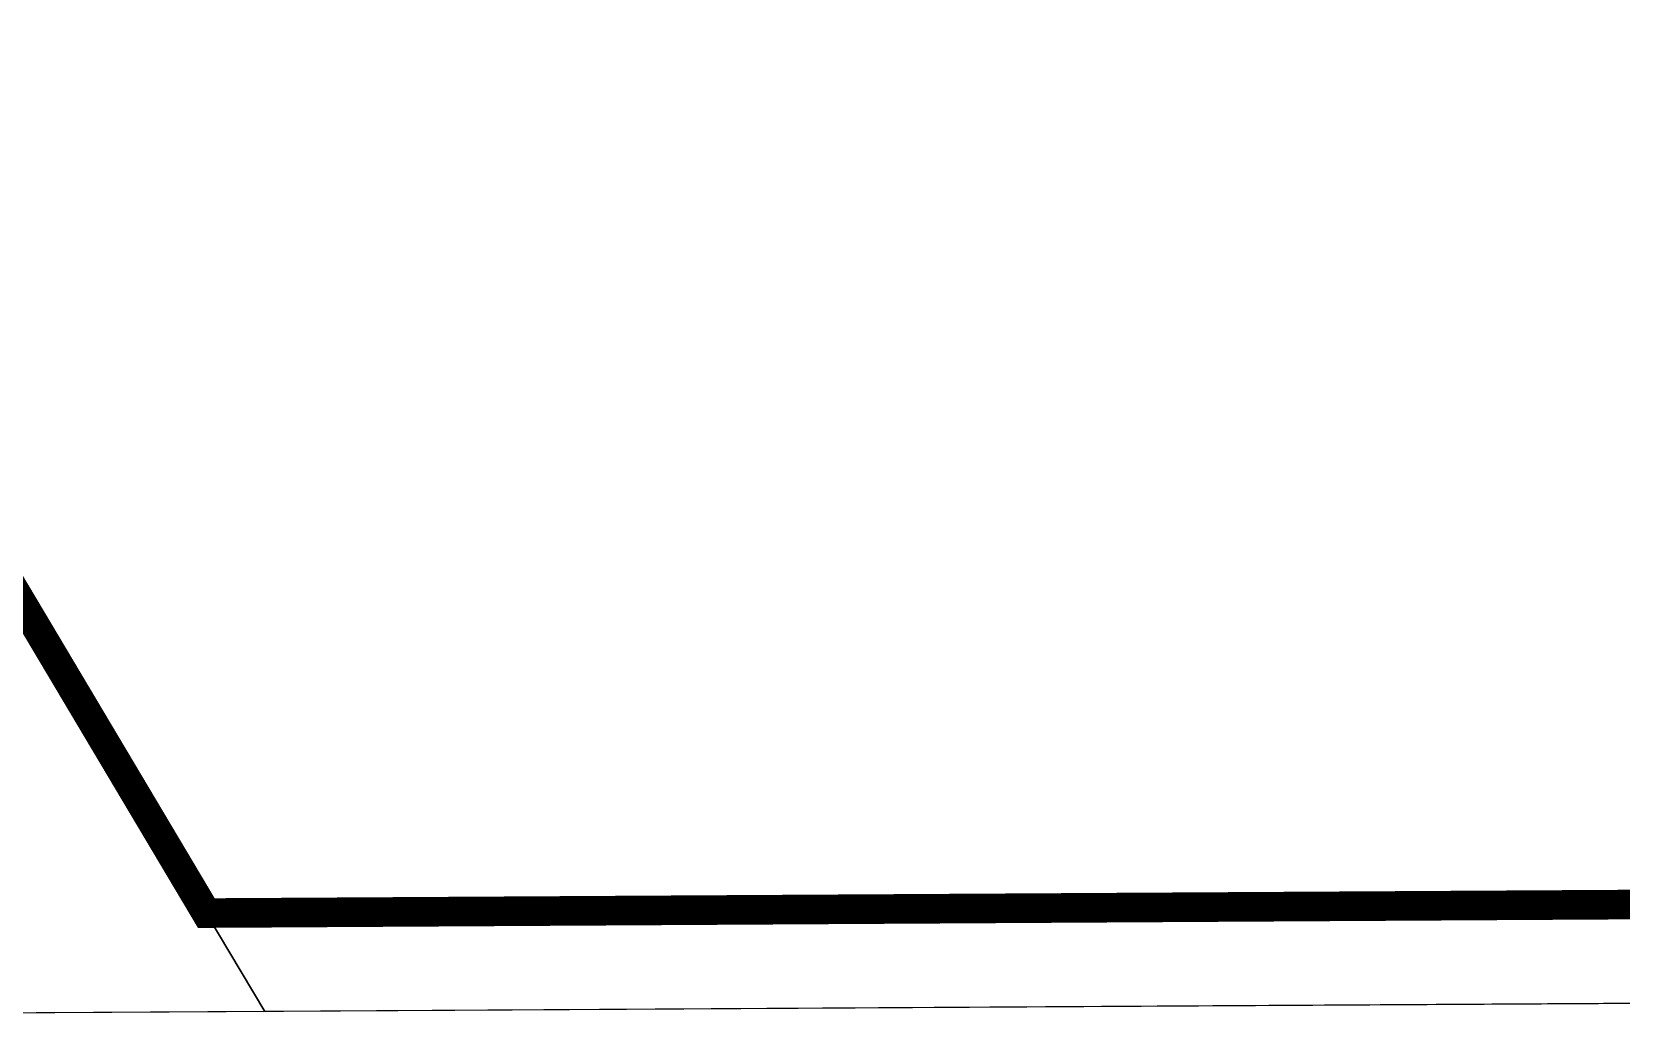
# Model space of a CAD drawing. Header units: inches. Extents: x 14633 to 228805, y -943 to 210487.
# Drawn here: x 217816.3 to 217977.3, y 206908.5 to 207009.8 of the extents above; entities that cross this region are included whole.
import ezdxf

# ---------------------------------------------------------------- set-up
doc = ezdxf.new("R2010")
doc.units = ezdxf.units.IN
doc.header["$LTSCALE"] = 10
doc.header["$MEASUREMENT"] = 0
for name, color, linetype in [('1道路红线', 7, 'Continuous'), ('B-G12', 102, 'Continuous'), ('B-R21', 51, 'Continuous'), ('bo', 1, 'Continuous'), ('Error_Layer', 7, 'Continuous')]:
    doc.layers.add(name, color=color, linetype=linetype)

msp = doc.modelspace()

# ---------------------------------------------------------------- linework, layer by layer
at = {"layer": '1道路红线', "color": 8}
msp.add_line((217503.65, 206908.51), (218105.36, 206912.11), dxfattribs=at)
at = {"layer": 'B-G12', "color": 8}
for points in [[(217781.76, 207008.27), (217833.95, 206920.48), (217839.88, 206910.52), (217805.1, 206910.31)], [(218105.36, 206912.11), (217839.88, 206910.52), (217833.95, 206920.48), (218101.17, 206922.08)]]:
    msp.add_lwpolyline(points, dxfattribs=at)
at = {"layer": 'B-R21', "color": 8}
msp.add_lwpolyline([(218101.17, 206922.08), (217833.95, 206920.48), (217781.76, 207008.27)], dxfattribs=at)
at = {"layer": 'bo', "color": 8, "const_width": 3, "flags": 128}
msp.add_lwpolyline([(218101.17, 206922.08), (217833.95, 206920.48), (217833.95, 206920.48), (217781.76, 207008.27)], dxfattribs=at)
at = {"layer": 'Error_Layer', "color": 8}
for points in [[(218101.17, 206922.08), (217833.95, 206920.48), (217781.76, 207008.27)], [(217781.76, 207008.27), (217833.95, 206920.48), (217839.88, 206910.52), (217805.1, 206910.31)], [(218105.36, 206912.11), (217839.88, 206910.52), (217833.95, 206920.48), (218101.17, 206922.08)]]:
    msp.add_lwpolyline(points, dxfattribs=at)

doc.saveas('drawing.dxf')
